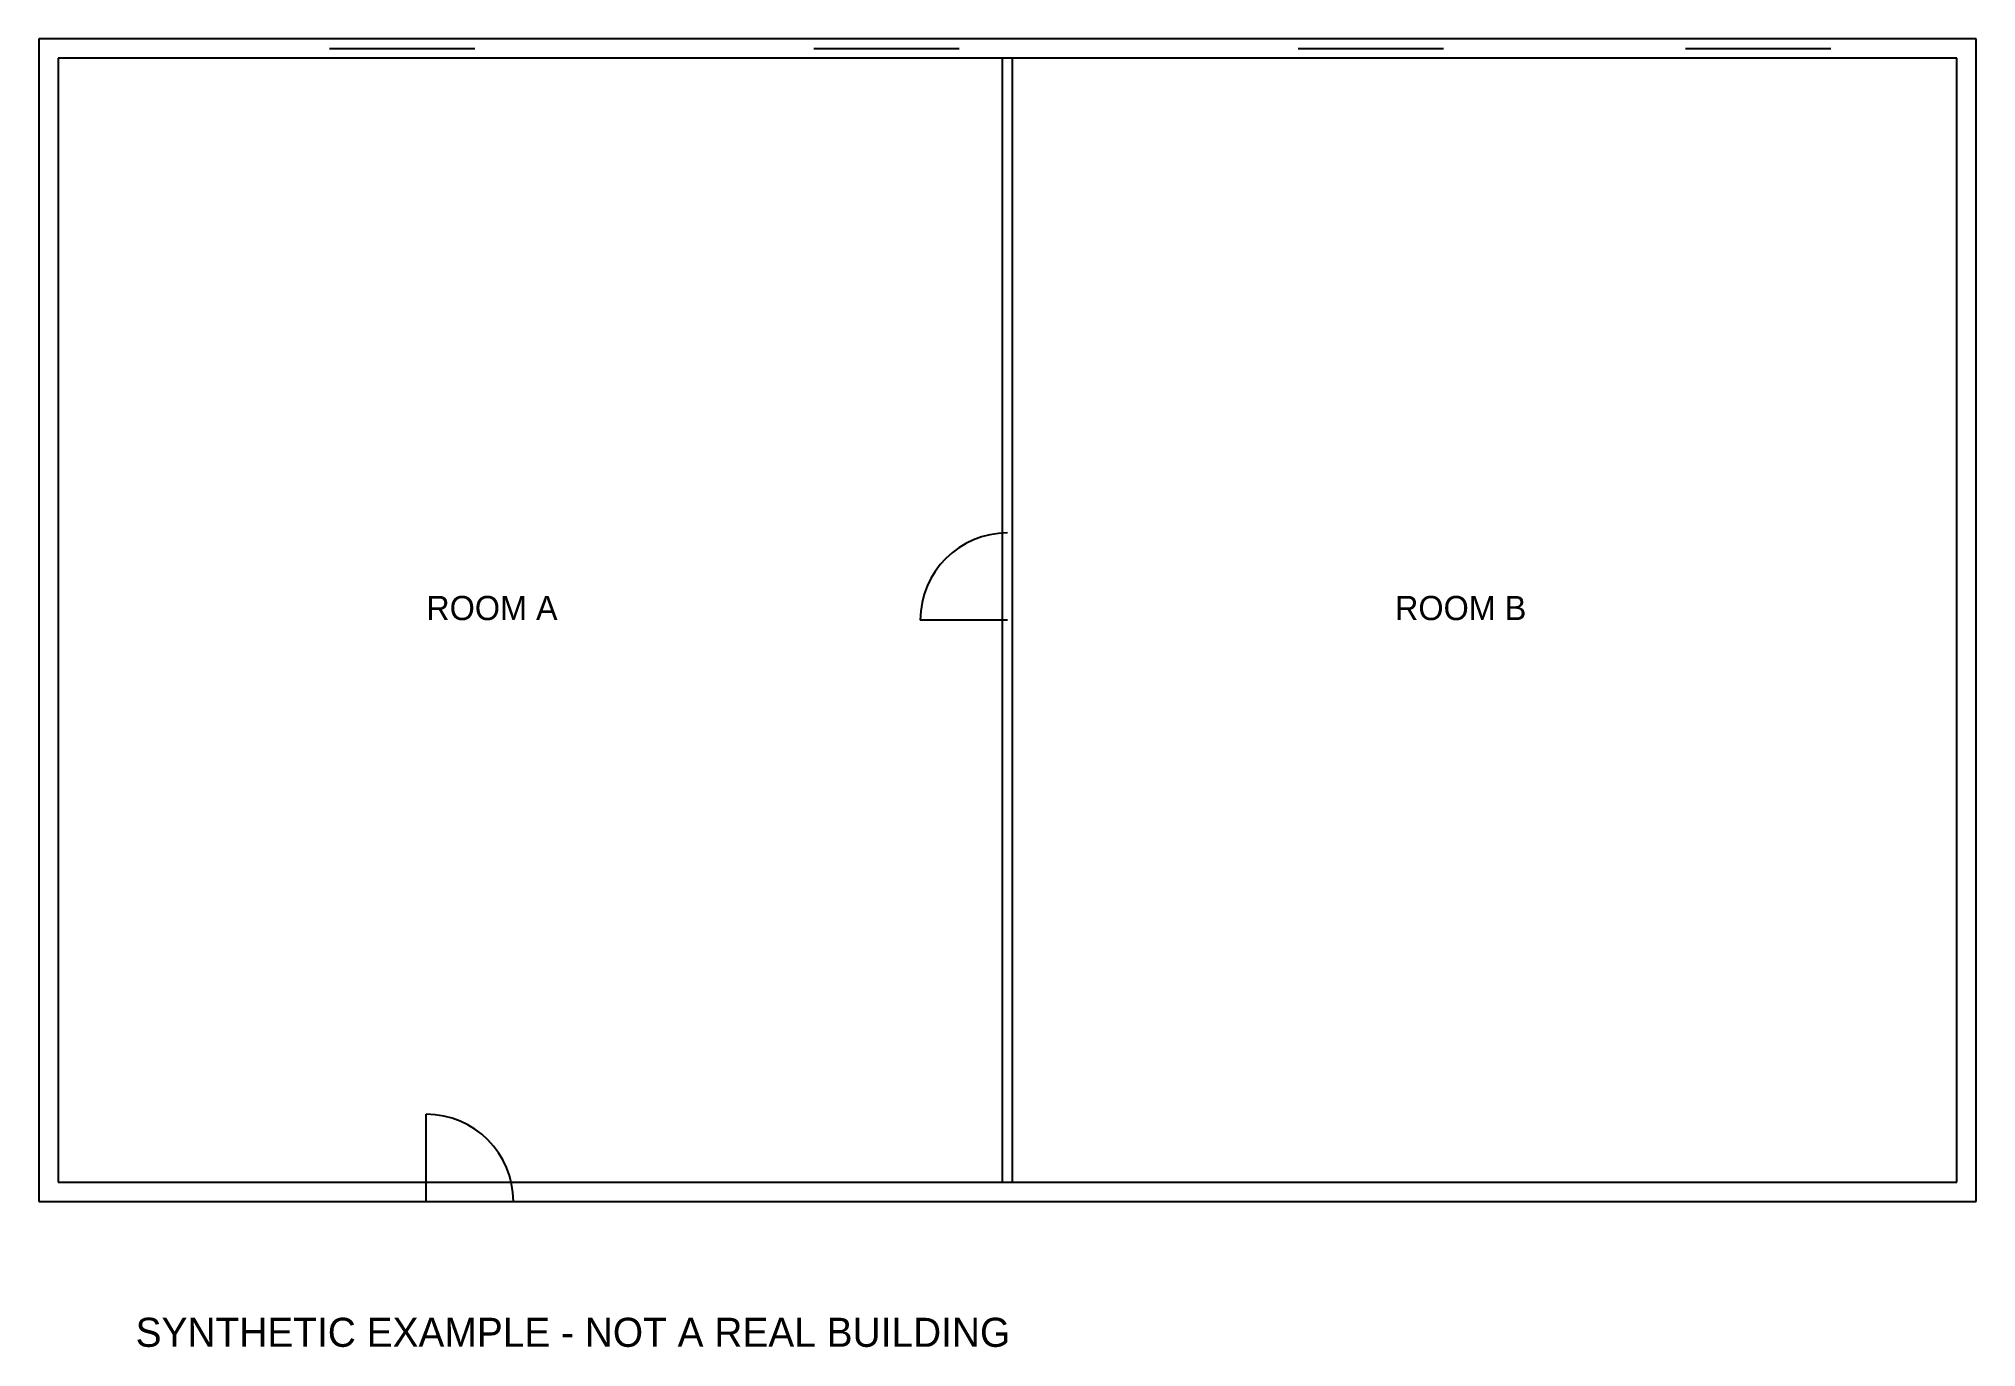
# Model space of a CAD drawing. Header units: millimetres. Extents: x 0 to 20000, y -1504 to 12000.
import ezdxf

# ---------------------------------------------------------------- set-up
doc = ezdxf.new("R2010")
doc.units = ezdxf.units.MM
for name, color, linetype in [('A-ANNO', 2, 'CONTINUOUS'), ('A-DOOR', 3, 'CONTINUOUS'), ('A-WALL', 7, 'CONTINUOUS'), ('A-WINDOW', 4, 'CONTINUOUS')]:
    doc.layers.add(name, color=color, linetype=linetype)

# ---------------------------------------------------------------- blocks, each defined once
blk = doc.blocks.new('DOOR_900')
at = {"layer": 'A-DOOR'}
blk.add_line((0, 0), (0, 900), dxfattribs=at)
blk.add_arc((0, 0), 900, 0, 90, dxfattribs=at)

msp = doc.modelspace()

# ---------------------------------------------------------------- linework, layer by layer
at = {"layer": 'A-WALL'}
for p, q in [((20000, 12000), (0, 12000)), ((0, 12000), (0, 0)), ((20000, 0), (20000, 12000)), ((19800, 11800), (200, 11800)), ((200, 11800), (200, 200)), ((9950, 200), (9950, 11800)), ((10050, 200), (10050, 11800)), ((19800, 200), (19800, 11800)), ((200, 200), (19800, 200)), ((0, 0), (20000, 0))]:
    msp.add_line(p, q, dxfattribs=at)
at = {"layer": 'A-WINDOW'}
for p, q in [((3000, 11900), (4500, 11900)), ((8000, 11900), (9500, 11900)), ((13000, 11900), (14500, 11900)), ((17000, 11900), (18500, 11900))]:
    msp.add_line(p, q, dxfattribs=at)

# ---------------------------------------------------------------- block references
at = {"layer": 'A-DOOR', "rotation": 90}
msp.add_blockref('DOOR_900', (10000, 6000), dxfattribs=at)
at = {"layer": 'A-DOOR'}
msp.add_blockref('DOOR_900', (4000, 0), dxfattribs=at)

# ---------------------------------------------------------------- texts
at = {"layer": 'A-ANNO'}
for s, height, p in [('ROOM A', 250, (4000, 6000)), ('ROOM B', 250, (14000, 6000)), ('SYNTHETIC EXAMPLE - NOT A REAL BUILDING', 300, (1000, -1500))]:
    msp.add_text(s, height=height, dxfattribs=at).set_placement(p)

doc.saveas('drawing.dxf')
